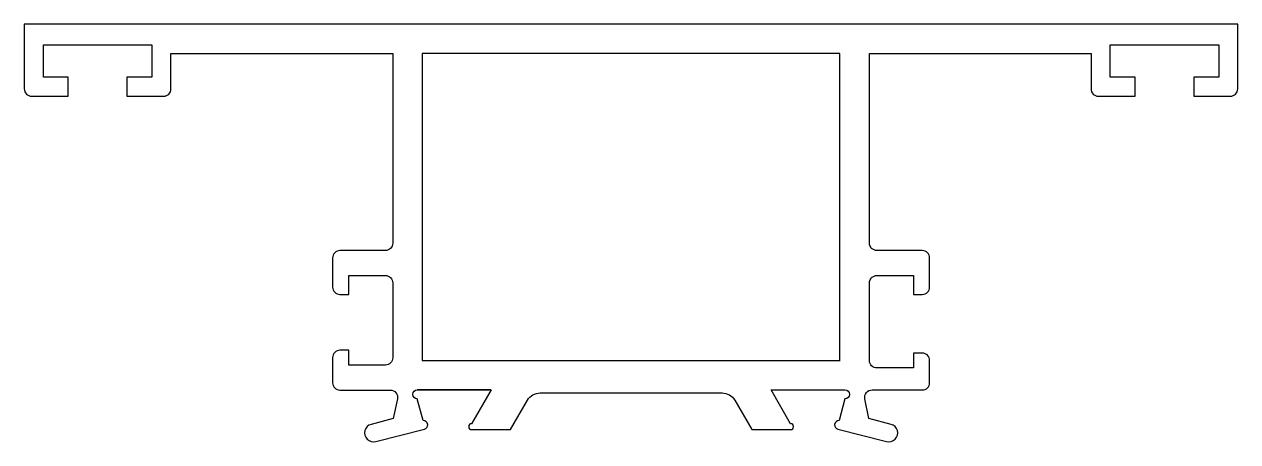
# Model space of a CAD drawing. Extents: x 114.5 to 197.2, y 206 to 234.4.
import ezdxf

# ---------------------------------------------------------------- set-up
doc = ezdxf.new("R2010")
doc.units = 0
doc.layers.get('0').update_dxf_attribs({"linetype": 'CONTINUOUS'})

msp = doc.modelspace()

# ---------------------------------------------------------------- linework, layer by layer
msp.add_lwpolyline([(162.046, 209.291, -0.267949), (162.912, 208.791), (164.067, 206.791), (166.722, 206.791, 1), (166.722, 207.191), (165.395, 209.491), (170.428, 209.491, -1), (170.428, 208.891), (170.022, 207.401, 0.888706), (169.946, 206.81), (173.261, 205.989, 1.019099), (173.573, 207.147), (172.062, 207.544), (171.784, 208.89, -0.475398), (172.273, 209.491), (175.699, 209.491, 0.414214), (176.199, 209.991), (176.199, 211.497, 0.414214), (175.699, 211.997), (175.099, 211.997), (175.099, 210.991), (172.599, 210.991, -0.414214), (172.099, 211.491), (172.099, 216.791, -0.414214), (172.599, 217.291), (175.099, 217.291), (175.099, 215.997), (175.699, 215.997, 0.414214), (176.199, 216.497), (176.199, 218.487, 0.414214), (175.699, 218.987), (172.599, 218.987, -0.414214), (172.099, 219.487), (172.099, 232.401), (187.202, 232.401), (187.202, 230.001, 0.414214), (187.702, 229.501), (190.202, 229.501), (190.202, 230.801), (188.502, 230.801), (188.502, 233.001), (195.902, 233.001), (195.902, 230.801), (194.202, 230.801), (194.202, 229.501), (196.702, 229.501, 0.414214), (197.202, 230.001), (197.202, 234.401), (114.479, 234.401), (114.479, 230.001, 0.414214), (114.979, 229.501), (117.479, 229.501), (117.479, 230.801), (115.779, 230.801), (115.779, 233.001), (123.179, 233.001), (123.179, 230.801), (121.479, 230.801), (121.479, 229.501), (123.979, 229.501, 0.414214), (124.479, 230.001), (124.479, 232.401), (139.602, 232.401), (139.602, 219.487, -0.414214), (139.102, 218.987), (136.002, 218.987, 0.414214), (135.502, 218.487), (135.502, 216.497, 0.414214), (136.002, 215.997), (136.602, 215.997), (136.602, 217.287), (139.102, 217.287, -0.414214), (139.602, 216.787), (139.602, 211.687, -0.414214), (139.102, 211.187), (136.602, 211.187), (136.602, 212.197), (136.002, 212.197, 0.414214), (135.502, 211.697), (135.502, 209.987, 0.414214), (136.002, 209.487), (139.427, 209.487, -0.475398), (139.916, 208.885), (139.638, 207.544), (138.127, 207.147, 1.019099), (138.44, 205.989), (141.755, 206.81, 0.888706), (141.679, 207.401), (141.273, 208.891, -1), (141.273, 209.491), (146.306, 209.491), (141.273, 209.491), (146.306, 209.491), (144.978, 207.191, 1), (144.978, 206.791), (147.634, 206.791), (148.789, 208.791, -0.267949), (149.655, 209.291)], format="xyb", close=True)
msp.add_lwpolyline([(170.079, 211.491), (170.079, 232.401), (141.602, 232.401), (141.602, 211.491), (170.099, 211.491)], close=True)

doc.saveas('drawing.dxf')
